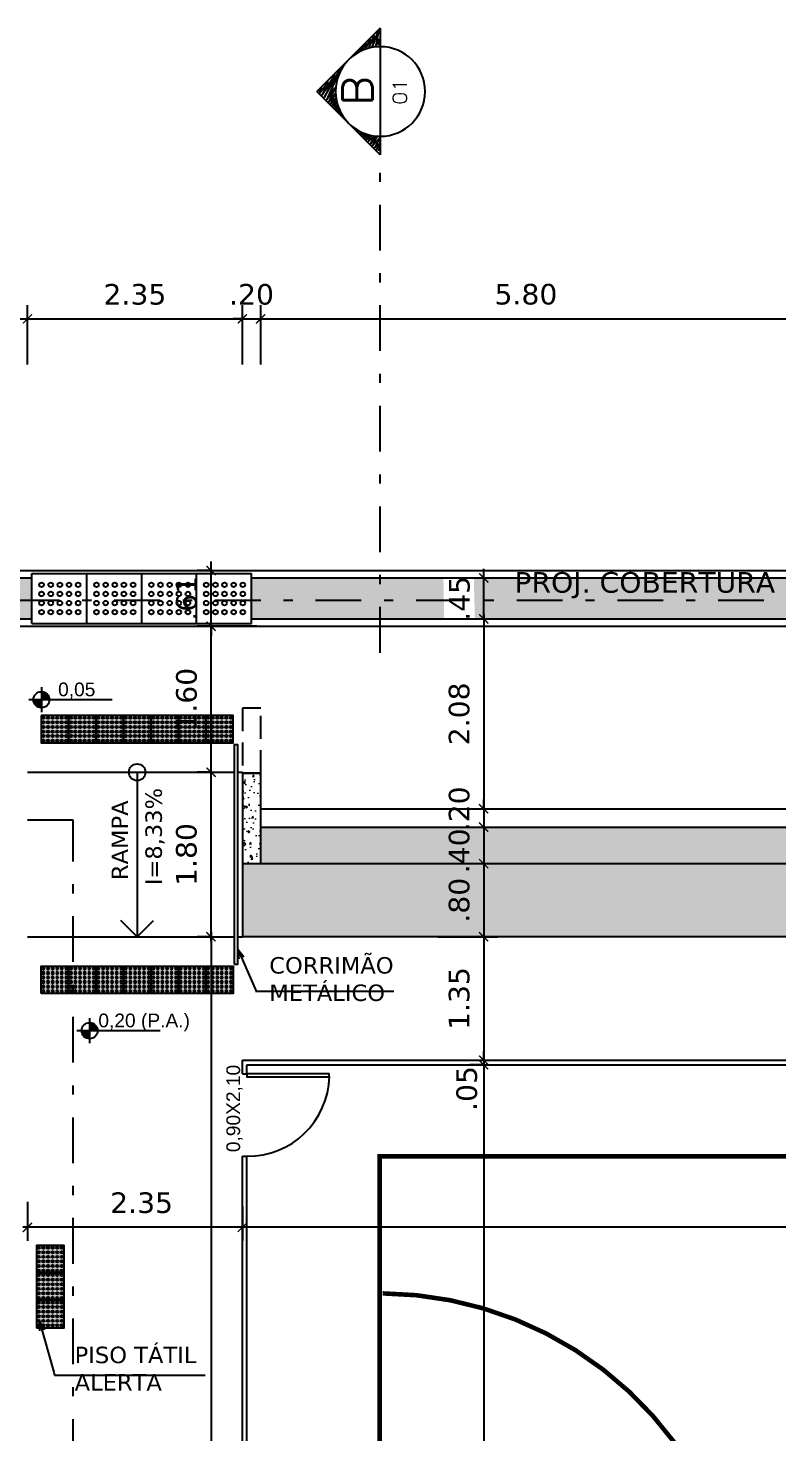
# Model space of a CAD drawing. Header units: inches. Extents: x -64 to 509, y -100 to 268.
# Drawn here: x 72.99 to 81.18, y -2.88 to 12.49 of the extents above; entities that cross this region are included whole.
import ezdxf
from ezdxf.enums import TextEntityAlignment as Align

# ---------------------------------------------------------------- set-up
doc = ezdxf.new("R2010")
doc.units = ezdxf.units.IN
doc.header["$MEASUREMENT"] = 0
doc.header["$PDMODE"] = 35
for name, pattern in [('DASHDOT2', [0.5, 0.25, -0.125, 0, -0.125]), ('DASHDOTX2', [2, 1, -0.5, 0, -0.5]), ('HIDDEN', [0.375, 0.25, -0.125])]:
    doc.linetypes.add(name, pattern=pattern)
for name, color, linetype in [('A-01', 1, 'Continuous'), ('ARQ-CTA-1_075', 1, 'Continuous'), ('ARQ_ESTRUTURA', 5, 'Continuous'), ('ARQ_PISOTÁTIL', 8, 'Continuous'), ('ARQ_VISTA0', 8, 'Continuous'), ('COTA', 1, 'Continuous'), ('ESQUADRIA', 2, 'Continuous'), ('HACHURA', 1, 'Continuous'), ('Nivel', 2, 'Continuous'), ('PISOS', 8, 'Continuous'), ('PRA', 1, 'Continuous'), ('PROJ COBERTA', 8, 'DASHDOTX2'), ('PROJEÇÃO', 8, 'HIDDEN'), ('TXAMB', 2, 'Continuous'), ('VISTA1', 1, 'Continuous')]:
    doc.layers.add(name, color=color, linetype=linetype)
doc.layers.add('HAT', color=8, linetype='Continuous', lineweight=15)
doc.styles.add('AMB100', font='verdana.ttf')
doc.styles.add('AMB125', font='verdana.ttf')
doc.styles.add('ARIAL', font='arial.ttf')
doc.styles.add('T15', font='SIMPLEX.shx', dxfattribs={"width": 1.1, "height": 0.075})
doc.styles.add('T32', font='SIMPLEX.shx', dxfattribs={"width": 1.1, "height": 0.32})
doc.dimstyles.new('COTA125$0', dxfattribs={"dimtxt": 0.225, "dimasz": 0.1, "dimexe": 0.15, "dimexo": 0.5, "dimgap": 0.15, "dimtad": 1, "dimzin": 4, "dimdsep": 46, "dimtxsty": 'AMB125', "dimblk": 'ARCHTICK', "dimcen": -0.1, "dimdle": 0.05, "dimclrd": 256, "dimclre": 256, "dimclrt": 3, "dimadec": 0, "dimazin": 0, "dimtfac": 1, "dimtix": 1, "dimtmove": 2, "dimatfit": 3, "dimldrblk": 'OPEN30', "dimfxl": 0.5, "dimfxlon": 1, "dimtvp": 0.5, "dimtfillclr": 2, "dimtolj": 1, "dimtzin": 4, "dimarcsym": 0})
doc.dimstyles.new('COTA125$7', dxfattribs={"dimtxt": 0.225, "dimasz": 0.1, "dimexe": 0.15, "dimexo": 0.5, "dimgap": 0.15, "dimtad": 1, "dimzin": 4, "dimdsep": 46, "dimtxsty": 'AMB125', "dimblk": 'ARCHTICK', "dimcen": -0.1, "dimdle": 0.05, "dimclrd": 256, "dimclre": 256, "dimclrt": 3, "dimadec": 0, "dimazin": 0, "dimtfac": 1, "dimtix": 1, "dimtmove": 2, "dimatfit": 3, "dimldrblk": 'OPEN30', "dimfxl": 0.5, "dimfxlon": 1, "dimtvp": 0.5, "dimtfillclr": 2, "dimtolj": 1, "dimtzin": 4, "dimarcsym": 0})

# ---------------------------------------------------------------- blocks, each defined once
blk = doc.blocks.new('_ArchTick')
at = {"color": 0, "linetype": 'ByBlock', "const_width": 0.15}
blk.add_lwpolyline([(-0.5, -0.5), (0.5, 0.5)], dxfattribs=at)
blk = doc.blocks.new('*D165')
at = {"layer": 'COTA', "lineweight": -2, "transparency": 16777216}
for p, q in [((75.33, 8.808), (75.33, 9.458)), ((75.53, 8.808), (75.53, 9.458)), ((75.33, 9.308), (75.23, 9.308)), ((75.33, 9.308), (75.53, 9.308)), ((75.53, 9.308), (75.63, 9.308))]:
    blk.add_line(p, q, dxfattribs=at)
at = {"layer": 'DEFPOINTS', "color": 0, "transparency": 16777216}
for p in [(75.53, 9.308), (75.33, 6.05), (75.53, 6.05)]:
    blk.add_point(p, dxfattribs=at)
at = {"layer": 'COTA', "lineweight": -2, "transparency": 16777216, "xscale": 0.1, "yscale": 0.1, "zscale": 0.1}
blk.add_blockref('_ArchTick', (75.33, 9.308), dxfattribs=at)
at = {"layer": 'COTA', "lineweight": -2, "transparency": 16777216, "xscale": 0.1, "yscale": 0.1, "zscale": 0.1, "rotation": 180}
blk.add_blockref('_ArchTick', (75.53, 9.308), dxfattribs=at)
at = {"layer": 'COTA', "color": 2, "transparency": 16777216, "insert": (75.43, 9.575), "char_height": 0.225, "attachment_point": 5, "style": 'AMB125'}
blk.add_mtext('\\A1;.20', dxfattribs=at)
blk = doc.blocks.new('_Open30')
at = {"color": 0, "linetype": 'ByBlock', "lineweight": -2}
for p, q in [((-1, 0.27), (0, 0)), ((0, 0), (-1, -0.27)), ((0, 0), (-1, 0))]:
    blk.add_line(p, q, dxfattribs=at)
blk = doc.blocks.new('*D166')
at = {"layer": 'COTA', "lineweight": -2, "transparency": 16777216}
for p, q in [((75.53, 8.808), (75.53, 9.458)), ((81.33, 8.808), (81.33, 9.458)), ((75.48, 9.308), (81.38, 9.308))]:
    blk.add_line(p, q, dxfattribs=at)
at = {"layer": 'DEFPOINTS', "color": 0, "transparency": 16777216}
for p in [(81.33, 9.308), (75.53, 6.05), (81.33, 6.05)]:
    blk.add_point(p, dxfattribs=at)
at = {"layer": 'COTA', "lineweight": -2, "transparency": 16777216, "xscale": 0.1, "yscale": 0.1, "zscale": 0.1, "rotation": 180}
blk.add_blockref('_ArchTick', (75.53, 9.308), dxfattribs=at)
at = {"layer": 'COTA', "lineweight": -2, "transparency": 16777216, "xscale": 0.1, "yscale": 0.1, "zscale": 0.1}
blk.add_blockref('_ArchTick', (81.33, 9.308), dxfattribs=at)
at = {"layer": 'COTA', "color": 2, "transparency": 16777216, "insert": (78.43, 9.576), "char_height": 0.225, "attachment_point": 5, "style": 'AMB125'}
blk.add_mtext('\\A1;5.80', dxfattribs=at)
blk = doc.blocks.new('*D30')
at = {"layer": 'COTA', "lineweight": -2, "transparency": 16777216}
for p, q in [((72.98, 8.808), (72.98, 9.458)), ((75.33, 8.808), (75.33, 9.458)), ((72.93, 9.308), (75.38, 9.308))]:
    blk.add_line(p, q, dxfattribs=at)
at = {"layer": 'DEFPOINTS', "color": 0, "transparency": 16777216}
for p in [(75.33, 9.308), (75.33, 6.05), (72.98, 3.325)]:
    blk.add_point(p, dxfattribs=at)
at = {"layer": 'COTA', "lineweight": -2, "transparency": 16777216, "xscale": 0.1, "yscale": 0.1, "zscale": 0.1, "rotation": 180}
blk.add_blockref('_ArchTick', (72.98, 9.308), dxfattribs=at)
at = {"layer": 'COTA', "lineweight": -2, "transparency": 16777216, "xscale": 0.1, "yscale": 0.1, "zscale": 0.1}
blk.add_blockref('_ArchTick', (75.33, 9.308), dxfattribs=at)
at = {"layer": 'COTA', "color": 2, "transparency": 16777216, "insert": (74.155, 9.575), "char_height": 0.225, "attachment_point": 5, "style": 'AMB125'}
blk.add_mtext('\\A1;2.35', dxfattribs=at)
blk = doc.blocks.new('*D31')
at = {"layer": 'COTA', "lineweight": -2, "transparency": 16777216}
for p, q in [((69.53, 8.808), (69.53, 9.458)), ((72.98, 8.808), (72.98, 9.458)), ((69.48, 9.308), (73.03, 9.308))]:
    blk.add_line(p, q, dxfattribs=at)
at = {"layer": 'DEFPOINTS', "color": 0, "transparency": 16777216}
for p in [(72.98, 9.308), (69.53, 5.05), (72.98, 3.325)]:
    blk.add_point(p, dxfattribs=at)
at = {"layer": 'COTA', "lineweight": -2, "transparency": 16777216, "xscale": 0.1, "yscale": 0.1, "zscale": 0.1, "rotation": 180}
blk.add_blockref('_ArchTick', (69.53, 9.308), dxfattribs=at)
at = {"layer": 'COTA', "lineweight": -2, "transparency": 16777216, "xscale": 0.1, "yscale": 0.1, "zscale": 0.1}
blk.add_blockref('_ArchTick', (72.98, 9.308), dxfattribs=at)
at = {"layer": 'COTA', "color": 2, "transparency": 16777216, "insert": (71.255, 9.575), "char_height": 0.225, "attachment_point": 5, "style": 'AMB125'}
blk.add_mtext('\\A1;3.45', dxfattribs=at)
blk = doc.blocks.new('*D174')
at = {"layer": 'COTA', "lineweight": -2, "transparency": 16777216}
for p, q in [((74.987, 2.55), (74.837, 2.55)), ((74.987, 2.6), (74.987, -16.3)), ((74.987, -16.25), (74.837, -16.25))]:
    blk.add_line(p, q, dxfattribs=at)
at = {"layer": 'DEFPOINTS', "color": 0, "transparency": 16777216}
for p in [(75.33, 2.55), (74.987, -16.25), (75.33, -16.25)]:
    blk.add_point(p, dxfattribs=at)
at = {"layer": 'COTA', "lineweight": -2, "transparency": 16777216, "xscale": 0.1, "yscale": 0.1, "zscale": 0.1}
for p, rotation in [((74.987, 2.55), 90), ((74.987, -16.25), 270)]:
    blk.add_blockref('_ArchTick', p, dxfattribs=dict(at, rotation=rotation))
at = {"layer": 'COTA', "color": 2, "transparency": 16777216, "insert": (74.708, -6.85), "char_height": 0.225, "attachment_point": 5, "rotation": 90, "style": 'AMB125'}
blk.add_mtext('\\A1;18.80', dxfattribs=at)
blk = doc.blocks.new('*D176')
at = {"layer": 'COTA', "lineweight": -2, "transparency": 16777216}
for p, q in [((74.987, 4.35), (74.837, 4.35)), ((74.987, 2.5), (74.987, 4.4)), ((74.987, 2.55), (74.837, 2.55))]:
    blk.add_line(p, q, dxfattribs=at)
at = {"layer": 'DEFPOINTS', "color": 0, "transparency": 16777216}
for p in [(74.987, 4.35), (75.33, 4.35), (75.33, 2.55)]:
    blk.add_point(p, dxfattribs=at)
at = {"layer": 'COTA', "lineweight": -2, "transparency": 16777216, "xscale": 0.1, "yscale": 0.1, "zscale": 0.1}
for p, rotation in [((74.987, 4.35), 90), ((74.987, 2.55), 270)]:
    blk.add_blockref('_ArchTick', p, dxfattribs=dict(at, rotation=rotation))
at = {"layer": 'COTA', "color": 2, "transparency": 16777216, "insert": (74.719, 3.45), "char_height": 0.225, "attachment_point": 5, "rotation": 90, "style": 'AMB125'}
blk.add_mtext('\\A1;1.80', dxfattribs=at)
blk = doc.blocks.new('*D177')
at = {"layer": 'COTA', "lineweight": -2, "transparency": 16777216}
for p, q in [((75.33, -0.4), (75.33, -0.777)), ((105.33, -0.35), (105.33, -0.777)), ((105.38, -0.627), (75.28, -0.627))]:
    blk.add_line(p, q, dxfattribs=at)
at = {"layer": 'DEFPOINTS', "color": 0, "transparency": 16777216}
for p in [(75.33, 0.1), (105.33, 0.15), (75.33, -0.627)]:
    blk.add_point(p, dxfattribs=at)
at = {"layer": 'COTA', "lineweight": -2, "transparency": 16777216, "xscale": 0.1, "yscale": 0.1, "zscale": 0.1, "rotation": 180}
blk.add_blockref('_ArchTick', (75.33, -0.627), dxfattribs=at)
at = {"layer": 'COTA', "lineweight": -2, "transparency": 16777216, "xscale": 0.1, "yscale": 0.1, "zscale": 0.1}
blk.add_blockref('_ArchTick', (105.33, -0.627), dxfattribs=at)
at = {"layer": 'COTA', "color": 2, "transparency": 16777216, "insert": (90.33, -0.36), "char_height": 0.225, "attachment_point": 5, "style": 'AMB125'}
blk.add_mtext('\\A1;30.00', dxfattribs=at)
blk = doc.blocks.new('*D178')
at = {"layer": 'COTA', "lineweight": -2, "transparency": 16777216}
for p, q in [((72.98, -0.35), (72.98, -0.777)), ((75.33, -0.4), (75.33, -0.777)), ((75.38, -0.627), (72.93, -0.627))]:
    blk.add_line(p, q, dxfattribs=at)
at = {"layer": 'DEFPOINTS', "color": 0, "transparency": 16777216}
for p in [(72.98, 0.15), (75.33, 0.1), (72.98, -0.627)]:
    blk.add_point(p, dxfattribs=at)
at = {"layer": 'COTA', "lineweight": -2, "transparency": 16777216, "xscale": 0.1, "yscale": 0.1, "zscale": 0.1, "rotation": 180}
blk.add_blockref('_ArchTick', (72.98, -0.627), dxfattribs=at)
at = {"layer": 'COTA', "lineweight": -2, "transparency": 16777216, "xscale": 0.1, "yscale": 0.1, "zscale": 0.1}
blk.add_blockref('_ArchTick', (75.33, -0.627), dxfattribs=at)
at = {"layer": 'COTA', "color": 2, "transparency": 16777216, "insert": (74.228, -0.36), "char_height": 0.225, "attachment_point": 5, "style": 'AMB125'}
blk.add_mtext('\\A1;2.35', dxfattribs=at)
blk = doc.blocks.new('corte')
at = {"layer": 'A-01', "color": 4}
for p, q in [((0, 0.694), (0, -0.694)), ((0, 0.694), (0.694, 0)), ((0, -0.694), (0.694, 0))]:
    blk.add_line(p, q, dxfattribs=at)
at = {"layer": 'A-01', "color": 4, "linetype": 'DASHDOT2', "ltscale": 2}
blk.add_line((0, -6.138), (0, -0.49), dxfattribs=at)
at = {"layer": 'A-01', "color": 2}
for points in [[(0.227, 0.447), (0.187, 0.487), (0.19, 0.459), (0.153, 0.524), (0.156, 0.478), (0.11, 0.567), (0.123, 0.484), (0.067, 0.61), (0.086, 0.493), (0.021, 0.659), (0.049, 0.499), (0.018, 0.57), (0.021, 0.505)], [(0.673, 0.001), (0.642, 0.035), (0.66, -0.014), (0.574, 0.103), (0.636, -0.036), (0.497, 0.18), (0.611, -0.063), (0.445, 0.229), (0.583, -0.088), (0.501, 0.038), (0.562, -0.113), (0.497, -0.026), (0.544, -0.137), (0.491, -0.076), (0.522, -0.153), (0.488, -0.119), (0.504, -0.168), (0.479, -0.153), (0.491, -0.189), (0.467, -0.174), (0.473, -0.205), (0.457, -0.199), (0.457, -0.22), (0.445, -0.22), (0.439, -0.242)], [(0.224, -0.454), (0.215, -0.451), (0.209, -0.469), (0.19, -0.46), (0.184, -0.494), (0.163, -0.475), (0.169, -0.509), (0.138, -0.482), (0.15, -0.525), (0.101, -0.485), (0.132, -0.546), (0.07, -0.491), (0.107, -0.571), (0.04, -0.497), (0.086, -0.595), (0.009, -0.509), (0.061, -0.614), (0.009, -0.571), (0.043, -0.635), (0.012, -0.614), (0.021, -0.654)]]:
    blk.add_lwpolyline(points, dxfattribs=at)
at = {"layer": 'A-01', "color": 4}
blk.add_circle((0, 0), 0.49, dxfattribs=at)
blk = doc.blocks.new('*D319')
at = {"layer": 'COTA', "lineweight": -2, "transparency": 16777216}
for p, q in [((77.468, 6.026), (78.118, 6.026)), ((77.968, 6.076), (77.968, 3.9)), ((77.468, 3.95), (78.118, 3.95))]:
    blk.add_line(p, q, dxfattribs=at)
at = {"layer": 'DEFPOINTS', "color": 0, "transparency": 16777216}
for p in [(75.33, 6.026), (75.53, 3.95), (77.968, 3.95)]:
    blk.add_point(p, dxfattribs=at)
at = {"layer": 'COTA', "lineweight": -2, "transparency": 16777216, "xscale": 0.1, "yscale": 0.1, "zscale": 0.1}
for p, rotation in [((77.968, 6.026), 90), ((77.968, 3.95), 270)]:
    blk.add_blockref('_ArchTick', p, dxfattribs=dict(at, rotation=rotation))
at = {"layer": 'COTA', "color": 2, "transparency": 16777216, "insert": (77.701, 4.988), "char_height": 0.225, "attachment_point": 5, "rotation": 90, "style": 'AMB125'}
blk.add_mtext('\\A1;2.08', dxfattribs=at)
blk = doc.blocks.new('*D320')
at = {"layer": 'COTA', "lineweight": -2, "transparency": 16777216}
for p, q in [((77.968, 3.95), (77.968, 4.05)), ((77.468, 3.95), (78.118, 3.95)), ((77.968, 3.95), (77.968, 3.75)), ((77.468, 3.75), (78.118, 3.75)), ((77.968, 3.75), (77.968, 3.65))]:
    blk.add_line(p, q, dxfattribs=at)
at = {"layer": 'DEFPOINTS', "color": 0, "transparency": 16777216}
for p in [(75.53, 3.95), (75.53, 3.75), (77.968, 3.75)]:
    blk.add_point(p, dxfattribs=at)
at = {"layer": 'COTA', "lineweight": -2, "transparency": 16777216, "xscale": 0.1, "yscale": 0.1, "zscale": 0.1}
for p, rotation in [((77.968, 3.95), 270), ((77.968, 3.75), 90)]:
    blk.add_blockref('_ArchTick', p, dxfattribs=dict(at, rotation=rotation))
at = {"layer": 'COTA', "color": 2, "transparency": 16777216, "insert": (77.701, 3.949), "char_height": 0.225, "attachment_point": 5, "rotation": 90, "style": 'AMB125'}
blk.add_mtext('\\A1;.20', dxfattribs=at)
blk = doc.blocks.new('*D321')
at = {"layer": 'COTA', "lineweight": -2, "transparency": 16777216}
for p, q in [((77.468, 3.75), (78.118, 3.75)), ((77.968, 3.8), (77.968, 3.3)), ((77.468, 3.35), (78.118, 3.35))]:
    blk.add_line(p, q, dxfattribs=at)
at = {"layer": 'DEFPOINTS', "color": 0, "transparency": 16777216}
for p in [(75.53, 3.75), (75.53, 3.35), (77.968, 3.35)]:
    blk.add_point(p, dxfattribs=at)
at = {"layer": 'COTA', "lineweight": -2, "transparency": 16777216, "xscale": 0.1, "yscale": 0.1, "zscale": 0.1}
for p, rotation in [((77.968, 3.75), 90), ((77.968, 3.35), 270)]:
    blk.add_blockref('_ArchTick', p, dxfattribs=dict(at, rotation=rotation))
at = {"layer": 'COTA', "color": 2, "transparency": 16777216, "insert": (77.701, 3.49), "char_height": 0.225, "attachment_point": 5, "rotation": 90, "style": 'AMB125'}
blk.add_mtext('\\A1;.40', dxfattribs=at)
blk = doc.blocks.new('*D322')
at = {"layer": 'COTA', "lineweight": -2, "transparency": 16777216}
for p, q in [((77.968, 3.4), (77.968, 2.5)), ((77.468, 3.35), (78.118, 3.35)), ((77.468, 2.55), (78.118, 2.55))]:
    blk.add_line(p, q, dxfattribs=at)
at = {"layer": 'DEFPOINTS', "color": 0, "transparency": 16777216}
for p in [(75.33, 3.35), (75.33, 2.55), (77.968, 2.55)]:
    blk.add_point(p, dxfattribs=at)
at = {"layer": 'COTA', "lineweight": -2, "transparency": 16777216, "xscale": 0.1, "yscale": 0.1, "zscale": 0.1}
for p, rotation in [((77.968, 3.35), 90), ((77.968, 2.55), 270)]:
    blk.add_blockref('_ArchTick', p, dxfattribs=dict(at, rotation=rotation))
at = {"layer": 'COTA', "color": 2, "transparency": 16777216, "insert": (77.701, 2.95), "char_height": 0.225, "attachment_point": 5, "rotation": 90, "style": 'AMB125'}
blk.add_mtext('\\A1;.80', dxfattribs=at)
blk = doc.blocks.new('*D323')
at = {"layer": 'COTA', "lineweight": -2, "transparency": 16777216}
for p, q in [((77.468, 2.55), (78.118, 2.55)), ((77.968, 2.6), (77.968, 1.15)), ((77.968, 1.2), (78.118, 1.2))]:
    blk.add_line(p, q, dxfattribs=at)
at = {"layer": 'DEFPOINTS', "color": 0, "transparency": 16777216}
for p in [(75.33, 2.55), (77.767, 1.2), (77.968, 1.2)]:
    blk.add_point(p, dxfattribs=at)
at = {"layer": 'COTA', "lineweight": -2, "transparency": 16777216, "xscale": 0.1, "yscale": 0.1, "zscale": 0.1}
for p, rotation in [((77.968, 2.55), 90), ((77.968, 1.2), 270)]:
    blk.add_blockref('_ArchTick', p, dxfattribs=dict(at, rotation=rotation))
at = {"layer": 'COTA', "color": 2, "transparency": 16777216, "insert": (77.701, 1.875), "char_height": 0.225, "attachment_point": 5, "rotation": 90, "style": 'AMB125'}
blk.add_mtext('\\A1;1.35', dxfattribs=at)
blk = doc.blocks.new('*D328')
at = {"layer": 'COTA', "lineweight": -2, "transparency": 16777216}
for p, q in [((74.987, 4.3), (74.987, 5.996)), ((75.487, 5.946), (74.837, 5.946)), ((74.987, 4.35), (74.837, 4.35))]:
    blk.add_line(p, q, dxfattribs=at)
at = {"layer": 'DEFPOINTS', "color": 0, "transparency": 16777216}
for p in [(74.987, 5.946), (77.818, 5.946), (75.33, 4.35)]:
    blk.add_point(p, dxfattribs=at)
at = {"layer": 'COTA', "lineweight": -2, "transparency": 16777216, "xscale": 0.1, "yscale": 0.1, "zscale": 0.1}
for p, rotation in [((74.987, 5.946), 90), ((74.987, 4.35), 270)]:
    blk.add_blockref('_ArchTick', p, dxfattribs=dict(at, rotation=rotation))
at = {"layer": 'COTA', "color": 2, "transparency": 16777216, "insert": (74.72, 5.148), "char_height": 0.225, "attachment_point": 5, "rotation": 90, "style": 'AMB125'}
blk.add_mtext('\\A1;1.60', dxfattribs=at)
blk = doc.blocks.new('*D329')
at = {"layer": 'COTA', "lineweight": -2, "transparency": 16777216}
for p, q in [((77.468, 1.15), (78.118, 1.15)), ((77.968, 1.2), (77.968, -14.9)), ((77.468, -14.85), (78.118, -14.85))]:
    blk.add_line(p, q, dxfattribs=at)
at = {"layer": 'DEFPOINTS', "color": 0, "transparency": 16777216}
for p in [(76.83, 1.15), (76.83, -14.85), (77.968, -14.85)]:
    blk.add_point(p, dxfattribs=at)
at = {"layer": 'COTA', "lineweight": -2, "transparency": 16777216, "xscale": 0.1, "yscale": 0.1, "zscale": 0.1}
for p, rotation in [((77.968, 1.15), 90), ((77.968, -14.85), 270)]:
    blk.add_blockref('_ArchTick', p, dxfattribs=dict(at, rotation=rotation))
at = {"layer": 'COTA', "color": 2, "transparency": 16777216, "insert": (77.701, -7.817), "char_height": 0.225, "attachment_point": 5, "rotation": 90, "style": 'AMB125'}
blk.add_mtext('\\A1;16.00', dxfattribs=at)
blk = doc.blocks.new('*D332')
at = {"layer": 'COTA', "lineweight": -2, "transparency": 16777216}
for p, q in [((77.468, 6.475), (78.118, 6.475)), ((77.968, 6.475), (77.968, 6.575)), ((77.968, 6.026), (77.968, 6.475)), ((77.468, 6.026), (78.118, 6.026)), ((77.968, 6.026), (77.968, 5.926))]:
    blk.add_line(p, q, dxfattribs=at)
at = {"layer": 'DEFPOINTS', "color": 0, "transparency": 16777216}
for p in [(76.838, 6.475), (77.968, 6.475), (75.33, 6.026)]:
    blk.add_point(p, dxfattribs=at)
at = {"layer": 'COTA', "lineweight": -2, "transparency": 16777216, "xscale": 0.1, "yscale": 0.1, "zscale": 0.1}
for p, rotation in [((77.968, 6.475), 270), ((77.968, 6.026), 90)]:
    blk.add_blockref('_ArchTick', p, dxfattribs=dict(at, rotation=rotation))
at = {"layer": 'COTA', "color": 2, "transparency": 16777216, "insert": (77.704, 6.251), "char_height": 0.225, "attachment_point": 5, "rotation": 90, "style": 'AMB125'}
blk.add_mtext('\\A1;.45', dxfattribs=at)
blk = doc.blocks.new('GRELHA CONCRETO')
at = {"layer": 'PISOS'}
for centre in [(0, 0), (0.1, 0), (0.2, 0), (0.3, 0), (0.4, 0), (0, -0.1), (0.1, -0.1), (0.2, -0.1), (0.3, -0.1), (0.4, -0.1), (0, -0.2), (0, -0.3), (0.1, -0.2), (0.1, -0.3), (0.2, -0.2), (0.2, -0.3), (0.3, -0.2), (0.3, -0.3), (0.4, -0.2), (0.4, -0.3)]:
    blk.add_circle(centre, 0.025, dxfattribs=at)
blk = doc.blocks.new('*D396')
at = {"layer": 'COTA', "lineweight": -2, "transparency": 16777216}
for p, q in [((74.987, 6.555), (74.987, 6.655)), ((74.987, 6.555), (74.837, 6.555)), ((74.987, 5.946), (74.987, 6.555)), ((74.987, 5.946), (74.837, 5.946)), ((74.987, 5.946), (74.987, 5.846))]:
    blk.add_line(p, q, dxfattribs=at)
at = {"layer": 'DEFPOINTS', "color": 0, "transparency": 16777216}
for p in [(74.987, 6.555), (75.33, 6.555), (75.33, 5.946)]:
    blk.add_point(p, dxfattribs=at)
at = {"layer": 'COTA', "lineweight": -2, "transparency": 16777216, "xscale": 0.1, "yscale": 0.1, "zscale": 0.1}
for p, rotation in [((74.987, 6.555), 270), ((74.987, 5.946), 90)]:
    blk.add_blockref('_ArchTick', p, dxfattribs=dict(at, rotation=rotation))
at = {"layer": 'COTA', "color": 2, "transparency": 16777216, "insert": (74.72, 6.251), "char_height": 0.225, "attachment_point": 5, "rotation": 90, "style": 'AMB125'}
blk.add_mtext('\\A1;.61', dxfattribs=at)
blk = doc.blocks.new('COTA')
at = {"layer": 'HAT'}
h = blk.add_hatch(color=256, dxfattribs=at)
h.paths.add_polyline_path([(0.226, 0, 0.414214), (0.138, 0.088), (0.138, 0)])
h.paths.add_polyline_path([(0.138, 0), (0.05, 0, 0.414214), (0.138, -0.088)])
at = {"layer": 'Nivel'}
for p, q in [((0.911, 0), (0, 0)), ((0.138, 0.138), (0.138, -0.138))]:
    blk.add_line(p, q, dxfattribs=at)
blk.add_circle((0.138, 0), 0.0878, dxfattribs=at)
blk = doc.blocks.new('*D435')
at = {"layer": 'COTA', "lineweight": -2, "transparency": 16777216}
for p, q in [((77.968, 1.2), (77.968, 1.3)), ((77.968, 1.15), (77.818, 1.15)), ((77.968, 1.2), (78.118, 1.2)), ((77.968, 1.2), (77.968, 1.15)), ((77.968, 1.15), (77.968, 1.05))]:
    blk.add_line(p, q, dxfattribs=at)
at = {"layer": 'DEFPOINTS', "color": 0, "transparency": 16777216}
for p in [(77.767, 1.2), (77.968, 1.15), (77.968, 1.15)]:
    blk.add_point(p, dxfattribs=at)
at = {"layer": 'COTA', "lineweight": -2, "transparency": 16777216, "xscale": 0.1, "yscale": 0.1, "zscale": 0.1}
for p, rotation in [((77.968, 1.2), 270), ((77.968, 1.15), 90)]:
    blk.add_blockref('_ArchTick', p, dxfattribs=dict(at, rotation=rotation))
at = {"layer": 'COTA', "color": 2, "transparency": 16777216, "insert": (77.784, 0.891), "char_height": 0.225, "attachment_point": 5, "rotation": 90, "style": 'AMB125'}
blk.add_mtext('\\A1;.05', dxfattribs=at)
blk = doc.blocks.new('A$C01273DE2')
at = {"layer": 'ARQ-CTA-1_075', "ltscale": 10}
blk.add_hatch(color=254, dxfattribs=at).paths.add_polyline_path([(0.3, 0.3), (0, 0.3), (0, 0), (0.3, 0)])
at = {"layer": 'ARQ_PISOTÁTIL', "color": 1}
blk.add_lwpolyline([(0.3, 0.3), (0, 0.3), (0, 0), (0.3, 0)], close=True, dxfattribs=at)
at = {"layer": 'ARQ_PISOTÁTIL', "color": 250}
for centre, radius in [((0.025, 0.275), 0.0125), ((0.025, 0.225), 0.0125), ((0.025, 0.175), 0.0125), ((0.025, 0.275), 0.00625), ((0.025, 0.225), 0.00625), ((0.025, 0.175), 0.00625), ((0.075, 0.275), 0.0125), ((0.075, 0.225), 0.0125), ((0.075, 0.175), 0.0125), ((0.075, 0.275), 0.00625), ((0.075, 0.225), 0.00625), ((0.075, 0.175), 0.00625), ((0.125, 0.275), 0.0125), ((0.125, 0.225), 0.0125), ((0.125, 0.175), 0.0125), ((0.125, 0.275), 0.00625), ((0.125, 0.225), 0.00625), ((0.125, 0.175), 0.00625), ((0.175, 0.275), 0.0125), ((0.175, 0.225), 0.0125), ((0.175, 0.175), 0.0125), ((0.175, 0.275), 0.00625), ((0.175, 0.225), 0.00625), ((0.175, 0.175), 0.00625), ((0.225, 0.275), 0.0125), ((0.225, 0.225), 0.0125), ((0.225, 0.175), 0.0125), ((0.225, 0.275), 0.00625), ((0.225, 0.225), 0.00625), ((0.225, 0.175), 0.00625), ((0.275, 0.275), 0.0125), ((0.275, 0.225), 0.0125), ((0.275, 0.175), 0.0125), ((0.275, 0.275), 0.00625), ((0.275, 0.225), 0.00625), ((0.275, 0.175), 0.00625), ((0.025, 0.125), 0.0125), ((0.025, 0.075), 0.0125), ((0.025, 0.025), 0.0125), ((0.025, 0.125), 0.00625), ((0.025, 0.075), 0.00625), ((0.025, 0.025), 0.00625), ((0.075, 0.125), 0.0125), ((0.075, 0.075), 0.0125), ((0.075, 0.025), 0.0125), ((0.075, 0.125), 0.00625), ((0.075, 0.075), 0.00625), ((0.075, 0.025), 0.00625), ((0.125, 0.125), 0.0125), ((0.125, 0.075), 0.0125), ((0.125, 0.025), 0.0125), ((0.125, 0.125), 0.00625), ((0.125, 0.075), 0.00625), ((0.125, 0.025), 0.00625), ((0.175, 0.125), 0.0125), ((0.175, 0.075), 0.0125), ((0.175, 0.025), 0.0125), ((0.175, 0.125), 0.00625), ((0.175, 0.075), 0.00625), ((0.175, 0.025), 0.00625), ((0.225, 0.125), 0.0125), ((0.225, 0.075), 0.0125), ((0.225, 0.025), 0.0125), ((0.225, 0.125), 0.00625), ((0.225, 0.075), 0.00625), ((0.225, 0.025), 0.00625), ((0.275, 0.125), 0.0125), ((0.275, 0.075), 0.0125), ((0.275, 0.025), 0.0125), ((0.275, 0.125), 0.00625), ((0.275, 0.075), 0.00625), ((0.275, 0.025), 0.00625)]:
    blk.add_circle(centre, radius, dxfattribs=at)

msp = doc.modelspace()

# ---------------------------------------------------------------- hatches: boundary and pattern name
at = {"layer": 'HACHURA'}
h = msp.add_hatch(dxfattribs=at)
h.set_pattern_fill('AR-SAND', color=256, scale=0.2)
h.paths.add_polyline_path([(75.33, 2.55), (75.33, 3.35), (75.53, 3.35), (75.53, 3.75), (81.33, 3.75), (81.33, 3.35), (81.53, 3.35), (81.53, 3.75), (87.33, 3.75), (87.33, 3.35), (87.53, 3.35), (87.53, 3.75), (93.33, 3.75), (93.33, 3.35), (93.53, 3.35), (93.53, 3.75), (99.33, 3.75), (99.33, 3.35), (99.53, 3.35), (99.53, 2.55)])
at = {"layer": 'HAT'}
h = msp.add_hatch(dxfattribs=at)
h.set_pattern_fill('GRAVEL,_O', color=256, scale=0.2, double=1)
h.set_pattern_definition([(131.9872, (0.144, -13.899267), (-1.5999996464, 1.8000002683), [0.0269072, -2.6638176]), (175.0303, (0.126, -13.879267), (2.4000002103, -0.1999982614), [0.0461736, -4.571185]), (227.4896, (0.08, -13.875267), (1.9999981437, 2.2000017348), [0.0325576, -3.2232064]), (92.7263, (0.002, -13.825267), (0.19999920355, -4.000000059), [0.0420476, -4.1627116]), (67.1663, (0, -13.783267), (-1.0000019811, -2.39999928236), [0.041231, -4.0818746]), (2.7263, (0.016, -13.745267), (-4.000000059, -0.19999920355), [0.0420476, -4.1627116]), (322.3058, (0.058, -13.743267), (-2.6000014691, 1.99999808103), [0.0556058, -5.5049698]), (287.7447, (0.102, -13.777267), (1.40000215254, -4.39999924625), [0.0524976, -5.1972642]), (238.5704, (0.118, -13.827267), (-1.6000016468, -2.5999990073), [0.04219, -4.1768146]), (184.7636, (0.096, -13.863267), (2.2000001893, 0.1999983065), [0.0481664, -2.3601526]), (137.6026, (0.048, -13.867267), (-2.4000014702, 2.1999984164), [0.0622896, -6.166675]), (221.1859, (0.2, -13.823267), (-1.4000005894, -1.1999994627), [0.0212602, -2.1047688]), (188.5308, (0.184, -13.837267), (2.599999657, 0.400001582), [0.0404474, -4.0043022]), (135, (0.144, -13.84327), (-2e-17, 0.20000006), [0.0282842, -0.2545584]), (156.8014, (0.13, -13.867267), (0.999999946, -0.400000265), [0.0152316, -1.507923]), (68.1986, (0.116, -13.861267), (-0.199999982, -0.600000055), [0.0215406, -1.0554924]), (329.0362, (0.124, -13.841267), (0.599999604, -0.400000497), [0.0349858, -1.1312046]), (198.4349, (0.154, -13.85927), (0.400000087, 0.19999968), [0.0252982, -0.6071574]), (343.6105, (0, -13.861267), (2.0000004397, -0.599998542), [0.03544, -3.508569]), (289.6538, (0.034, -13.871267), (-0.7999990495, 2.2000004271), [0.0297322, -2.9434816]), (66.8014, (0.154, -13.899267), (-0.400000265, -0.999999946), [0.030463, -1.4926916]), (16.3895, (0.166, -13.871267), (-2.0000004397, -0.599998542), [0.03544, -3.508569]), (20.556, (0, -13.737267), (-1.000000369, -0.3999991993), [0.034176, -1.6746248]), (65.2249, (0.032, -13.725267), (-0.9999984378, -2.2000006844), [0.0286356, -2.8349286]), (293.1986, (0.156, -13.699267), (0.400000265, -0.999999946), [0.030463, -1.4926916]), (342.646, (0.168, -13.727267), (-2.6000004038, 0.7999989005), [0.0335262, -3.3190848]), (290.556, (0.058, -13.699267), (-0.3999991993, 1.000000369), [0.017088, -1.6917128]), (258.6901, (0.144, -13.699267), (-0.199999526, -0.80000015), [0.010198, -1.0096058]), (194.0362, (0.142, -13.709267), (0.60000011, 0.199999611), [0.041231, -0.78339]), (173.991, (0.102, -13.719267), (1.9999999502, -0.1999998635), [0.03821, -3.7827846]), (56.3099, (0.124, -13.823267), (-0.200000267, -0.399999912), [0.0288444, -0.6922658]), (6.8428, (0.14, -13.799267), (3.3999998731, 0.4000015996), [0.0503588, -4.9855126]), (299.0546, (0.19, -13.793267), (-0.8000000054, 1.400000077), [0.0205912, -2.0385348]), (270, (0.2, -13.81127), (-0.2, -0.2), [0.012, -0.188]), (239.7436, (0.098, -13.725267), (0.7999989774, 1.4000004912), [0.0277848, -2.750704]), (311.9872, (0.084, -13.749267), (1.5999996464, -1.8000002683), [0.0538144, -2.6369104]), (0, (0.12, -13.78927), (0.2, -0.2), [0.052, -0.148]), (34.6952, (0.172, -13.789267), (-1.9999988518, -1.4000017219), [0.0316228, -3.1306548]), (105.9454, (0.198, -13.771267), (-0.199999978, 0.800000025), [0.0291204, -1.4269016]), (152.354, (0.19, -13.743267), (-3.79999916144, 2.00000154263), [0.047413, -4.6938948]), (184.5739, (0.148, -13.721267), (-2.60000011166, -0.19999896023), [0.0501598, -4.9658148])])
h.paths.add_polyline_path([(69.793, 6.23), (69.793, 6.026), (68.43, 6.026), (68.43, 6.23)], flags=17)
h.paths.add_polyline_path([(69.793, 6.475), (69.793, 6.23), (68.43, 6.23), (68.43, 6.026), (68.33, 6.026), (68.33, 6.475)])
h.paths.add_polyline_path([(70.78, 6.23), (70.78, 6.026), (69.793, 6.026), (69.793, 6.23)])
h.paths.add_polyline_path([(70.78, 6.475), (70.78, 6.23), (69.793, 6.23), (69.793, 6.475)])
h.paths.add_polyline_path([(73.03, 6.23), (73.03, 6.026), (70.78, 6.026), (70.78, 6.23)])
h.paths.add_polyline_path([(73.03, 6.475), (73.03, 6.23), (70.78, 6.23), (70.78, 6.475)])
h.paths.add_polyline_path([(76.838, 6.23), (76.838, 6.026), (75.43, 6.026), (75.43, 6.23)])
h.paths.add_polyline_path([(76.838, 6.475), (76.838, 6.23), (75.43, 6.23), (75.43, 6.475)])
h.paths.add_polyline_path([(103.03, 6.23), (103.03, 6.026), (76.838, 6.026), (76.838, 6.23)])
h.paths.add_polyline_path([(103.03, 6.475), (103.03, 6.23), (76.838, 6.23), (76.838, 6.475)])
h.paths.add_polyline_path([(106.43, 6.23), (106.43, 6.026), (105.43, 6.026), (105.43, 6.23)], flags=17)
h.paths.add_polyline_path([(106.53, 6.475), (106.53, 6.026), (106.43, 6.026), (106.43, 6.23), (105.43, 6.23), (105.43, 6.475)])
h.paths.add_polyline_path([(77.86, 6.475), (77.872, 6.026), (77.536, 6.026), (77.528, 6.475)])
h = msp.add_hatch(dxfattribs=at)
h.set_pattern_fill('AR-CONC', color=256, scale=0.03, angle=45, style=0)
h.set_pattern_definition([(95, (6, 21.39), (0.1654656, 0.13884212), [0.0225, -0.2475]), (40, (6, 21.39), (-0.18899765, 0.13013044), [0.018, -0.198]), (145.4514, (6.01379, 21.40157), (-0.02353184, 0.2689726), [0.01912206, -0.21034263]), (91.1842, (5.95757, 21.43243), (0.2615079, 0.1912841), [0.03375, -0.37125]), (141.6356, (5.97937, 21.44837), (-0.0083697, 0.4049135), [0.0286831, -0.3155139]), (36.1842, (5.95757, 21.43243), (-0.00837, 0.4049135), [0.027, -0.297]), (66, (5.9894, 21.44303), (0.21203147, 0.04121474), [0.0225, -0.2475]), (11, (5.9894, 21.44303), (-0.1022126, 0.2054425), [0.018, -0.198]), (116.4514, (6.00706, 21.44647), (0.1098191, 0.2466572), [0.01912206, -0.21034263]), (82.5, (6, 21.39), (-0.068037956, 0.073196945), [0, -0.1956, 0, -0.201, 0, -0.19875]), (52.5, (6, 21.39), (-0.02786188, 0.13947283), [0, -0.1146, 0, -0.1911, 0, -0.07575]), (12.5, (5.952695, 21.342695), (0.11802545, 0.10845623), [0, -0.075, 0, -0.234, 0, -0.3105]), (2.5, (5.93148, 21.32148), (0.102477, 0.14494794), [0, -0.0975, 0, -0.1554, 0, -0.2205])])
h.paths.add_polyline_path([(75.33, 4.34), (75.53, 4.34), (75.53, 3.35), (75.33, 3.35)])

# ---------------------------------------------------------------- linework, layer by layer
at = {"layer": 'ARQ_ESTRUTURA', "ltscale": 10}
msp.add_lwpolyline([(75.33, 3.35), (75.53, 3.35), (75.53, 4.34), (75.33, 4.34)], close=True, dxfattribs=at)
at = {"layer": 'ARQ_VISTA0', "color": 3}
for p, q in [((75.53, 3.95), (81.33, 3.95)), ((75.53, 3.75), (81.33, 3.75))]:
    msp.add_line(p, q, dxfattribs=at)
at = {"layer": 'ARQ_VISTA0', "color": 2}
msp.add_lwpolyline([(75.24, 2.25), (75.28, 2.25), (75.28, 4.65), (75.24, 4.65)], close=True, dxfattribs=at)
at = {"layer": 'COTA', "color": 2}
msp.add_line((75.33, 3.35), (75.33, 2.55), dxfattribs=at)
at = {"layer": 'ESQUADRIA'}
msp.add_lwpolyline([(75.38, 1.05), (75.38, 1.02), (76.28, 1.02), (76.28, 1.05)], close=True, dxfattribs=at)
at = {"layer": 'ESQUADRIA', "color": 1}
msp.add_arc((75.39, 1.041), 0.891, 269.3938, 358.7011, dxfattribs=at)
at = {"layer": 'PISOS'}
for p, q in [((68.33, 6.555), (106.53, 6.555)), ((68.33, 6.475), (73.03, 6.475)), ((73.03, 5.976), (73.03, 6.525)), ((73.03, 6.525), (75.43, 6.525)), ((73.03, 6.025), (73.03, 6.475)), ((73.63, 5.976), (73.63, 6.525)), ((74.23, 5.976), (74.23, 6.525)), ((74.83, 5.976), (74.83, 6.525)), ((75.43, 5.976), (75.43, 6.525)), ((75.43, 6.475), (103.031, 6.475)), ((68.33, 6.026), (73.03, 6.026)), ((75.43, 6.026), (103.031, 6.026)), ((68.33, 5.946), (106.53, 5.946)), ((73.03, 5.976), (75.43, 5.976))]:
    msp.add_line(p, q, dxfattribs=at)
at = {"layer": 'PISOS', "color": 252, "const_width": 0.05}
msp.add_lwpolyline([(76.83, -5.27), (76.83, 0.15), (103.83, 0.15), (103.83, -5.27)], dxfattribs=at)
msp.add_lwpolyline([(76.865, -1.35), (76.865, -1.35, -0.362212), (80.771, -4.665, -0.362212)], format="xyb", dxfattribs=at)
at = {"layer": 'PRA'}
for p, q in [((74.18, 4.35), (74.18, 2.55)), ((74.18, 2.55), (74.002, 2.727)), ((74.18, 2.55), (74.357, 2.727))]:
    msp.add_line(p, q, dxfattribs=at)
msp.add_circle((74.18, 4.35), 0.0907, dxfattribs=at)
at = {"layer": 'PROJ COBERTA', "ltscale": 0.5}
for p, q in [((68.43, 6.23), (106.43, 6.23)), ((68.43, 6.23), (106.43, 6.23)), ((73.48, 3.825), (69.53, 3.825)), ((73.48, -17.525), (73.48, 3.825))]:
    msp.add_line(p, q, dxfattribs=at)
at = {"layer": 'PROJEÇÃO'}
msp.add_lwpolyline([(75.33, 4.34), (75.53, 4.34), (75.53, 5.05), (75.33, 5.05)], close=True, dxfattribs=at)
at = {"layer": 'VISTA1'}
for p, q in [((72.98, 4.35), (75.24, 4.35)), ((75.28, 4.35), (75.33, 4.35)), ((72.98, 2.55), (75.24, 2.55)), ((75.28, 2.55), (75.33, 2.55))]:
    msp.add_line(p, q, dxfattribs=at)
at = {"layer": 'VISTA1', "color": 2}
for p, q in [((75.33, 3.75), (75.33, 3.75)), ((75.33, 3.35), (99.33, 3.35)), ((75.33, 1.2), (104.33, 1.2)), ((75.33, 1.05), (75.33, 1.2)), ((75.38, 1.15), (104.33, 1.15)), ((75.38, 1.05), (75.38, 1.15)), ((75.33, 1.05), (75.38, 1.05)), ((75.33, 0.15), (75.38, 0.15)), ((75.33, -13.85), (75.33, 0.15)), ((75.38, -13.85), (75.38, 0.15))]:
    msp.add_line(p, q, dxfattribs=at)
msp.add_lwpolyline([(99.53, 3.35), (99.53, 2.55), (75.33, 2.55)], dxfattribs=at)

# ---------------------------------------------------------------- block references
at = {"xscale": -1}
msp.add_blockref('corte', (76.838, 11.795), dxfattribs=at)
at = {"ltscale": 25}
for p, rotation in [((73.43, 4.67), 89.9999999999993), ((73.73, 4.67), 89.9999999999993), ((74.03, 4.67), 89.9999999999993), ((74.33, 4.67), 89.9999999999993), ((74.63, 4.67), 89.9999999999993), ((74.93, 4.67), 89.9999999999993), ((75.23, 4.67), 89.9999999999993), ((73.38, -0.825), 179.9999999999993), ((73.38, -1.125), 179.9999999999993), ((73.38, -1.425), 179.9999999999993)]:
    msp.add_blockref('A$C01273DE2', p, dxfattribs=dict(at, rotation=rotation))
at = {"ltscale": 25, "xscale": -1, "rotation": 90.00000000000072}
for p in [(73.43, 2.23), (73.73, 2.23), (74.03, 2.23), (74.33, 2.23), (74.63, 2.23), (74.93, 2.23), (75.23, 2.23)]:
    msp.add_blockref('A$C01273DE2', p, dxfattribs=at)
at = {"layer": 'HAT'}
for p in [(72.995, 5.143), (73.522, 1.523)]:
    msp.add_blockref('COTA', p, dxfattribs=at)
at = {"layer": 'PRA'}
for p in [(73.135, 6.4), (73.735, 6.4), (74.335, 6.4), (74.935, 6.4)]:
    msp.add_blockref('GRELHA CONCRETO', p, dxfattribs=at)

# ---------------------------------------------------------------- texts
at = {"layer": 'A-01', "color": 6, "style": 'T32', "width": 1.1}
msp.add_attdef('B', text='E', height=0.328, rotation=90, dxfattribs=at).set_placement((76.589, 11.802), align=Align.MIDDLE)
at = {"layer": 'A-01', "color": 3, "style": 'T15', "width": 1.1}
msp.add_attdef('01', text='00', height=0.1539, rotation=90, dxfattribs=at).set_placement((77.05, 11.793), align=Align.MIDDLE)
at = {"layer": 'Nivel', "style": 'ARIAL'}
for s, p in [('0,05', (73.519, 5.181)), ('0,20 (P.A.)', (74.256, 1.56))]:
    msp.add_text(s, height=0.15, dxfattribs=at).set_placement(p, align=Align.CENTER)
msp.add_text('0,90X2,10', height=0.15, rotation=90, dxfattribs=at).set_placement((75.305, 0.672), align=Align.CENTER)
at = {"layer": 'TXAMB', "style": 'AMB100'}
for s, p in [('I=8,33%%%', (74.45, 3.646)), ('RAMPA ', (74.08, 3.645))]:
    msp.add_text(s, height=0.18, rotation=90, dxfattribs=at).set_placement(p, align=Align.CENTER)
at = {"layer": 'TXAMB'}
for s, insert, char_height, attachment_point, style in [('PROJ. COBERTURA', (78.304, 6.395), 0.225, 4, 'AMB125'), ('CORRIMÃO \\PMETÁLICO', (75.624, 2.328), 0.18, 1, 'AMB100'), ('PISO TÁTIL\\PALERTA', (73.496, -1.933), 0.18, 1, 'AMB100')]:
    msp.add_mtext(s, dxfattribs=dict(at, insert=insert, char_height=char_height, attachment_point=attachment_point, style=style))

# ---------------------------------------------------------------- dimensions: what is measured, and where the dimension line sits
at = {"layer": 'COTA'}
for base, p1, p2, picture, middle in [((72.98, 9.308), (69.53, 5.05), (72.98, 3.325), '*D31', (71.255, 9.575)), ((75.33, 9.308), (72.98, 3.325), (75.33, 6.05), '*D30', (74.155, 9.575)), ((75.53, 9.308), (75.33, 6.05), (75.53, 6.05), '*D165', (75.43, 9.575)), ((81.33, 9.308), (75.53, 6.05), (81.33, 6.05), '*D166', (78.43, 9.576)), ((75.33, -0.627), (105.33, 0.15), (75.33, 0.1), '*D177', (90.33, -0.36))]:
    dim = msp.add_linear_dim(base=base, p1=p1, p2=p2, dimstyle='COTA125$0', override={"dimclrt": 2}, dxfattribs=at)
    dim.commit()
    dim.dimension.update_dxf_attribs({"geometry": picture, "text_midpoint": middle})
for base, p1, p2, angle, picture, middle in [((74.987, 6.555), (75.33, 5.946), (75.33, 6.555), 270, '*D396', (74.72, 6.251)), ((77.968, 6.475), (75.33, 6.026), (76.838, 6.475), 90, '*D332', (77.704, 6.251)), ((74.987, 5.946), (75.33, 4.35), (77.818, 5.946), 90, '*D328', (74.72, 5.148)), ((77.968, 3.95), (75.33, 6.026), (75.53, 3.95), 90, '*D319', (77.701, 4.988)), ((74.987, 4.35), (75.33, 2.55), (75.33, 4.35), 90, '*D176', (74.719, 3.45)), ((77.968, 2.55), (75.33, 3.35), (75.33, 2.55), 90, '*D322', (77.701, 2.95)), ((77.968, 1.2), (75.33, 2.55), (77.767, 1.2), 90, '*D323', (77.701, 1.875))]:
    dim = msp.add_linear_dim(base=base, p1=p1, p2=p2, angle=angle, dimstyle='COTA125$0', override={"dimclrt": 2}, dxfattribs=at)
    dim.commit()
    dim.dimension.update_dxf_attribs({"geometry": picture, "text_midpoint": middle})
for base, p1, p2, picture, middle in [((77.968, 3.75), (75.53, 3.95), (75.53, 3.75), '*D320', (77.701, 3.949)), ((77.968, 3.35), (75.53, 3.75), (75.53, 3.35), '*D321', (77.701, 3.49)), ((74.987, -16.25), (75.33, 2.55), (75.33, -16.25), '*D174', (74.708, -6.85)), ((77.968, 1.15), (77.767, 1.2), (77.968, 1.15), '*D435', (77.784, 0.891)), ((77.968, -14.85), (76.83, 1.15), (76.83, -14.85), '*D329', (77.701, -7.817))]:
    dim = msp.add_linear_dim(base=base, p1=p1, p2=p2, angle=90, dimstyle='COTA125$0', override={"dimclrt": 2}, dxfattribs=at)
    dim.commit()
    dim.dimension.update_dxf_attribs({"geometry": picture, "text_midpoint": middle, "dimtype": 160})
dim = msp.add_linear_dim(base=(72.98, -0.627), p1=(75.33, 0.1), p2=(72.98, 0.15), dimstyle='COTA125$0', override={"dimclrt": 2}, dxfattribs=at)
dim.commit()
dim.dimension.update_dxf_attribs({"geometry": '*D178', "text_midpoint": (74.228, -0.36), "dimtype": 160})

# ---------------------------------------------------------------- leaders
at = {"layer": 'COTA', "annotation_type": 0, "has_hookline": 1, "hookline_direction": 0}
for points, text_width in [([(75.28, 2.413), (75.481, 1.955), (75.474, 1.954)], 1.361), ([(73.113, -1.656), (73.27, -2.211), (73.277, -2.243), (73.377, -2.243)], 1.397)]:
    msp.add_leader(points, dimstyle='COTA125$7', override={"dimclrt": 2}, dxfattribs=dict(at, text_width=text_width))

doc.saveas('drawing.dxf')
